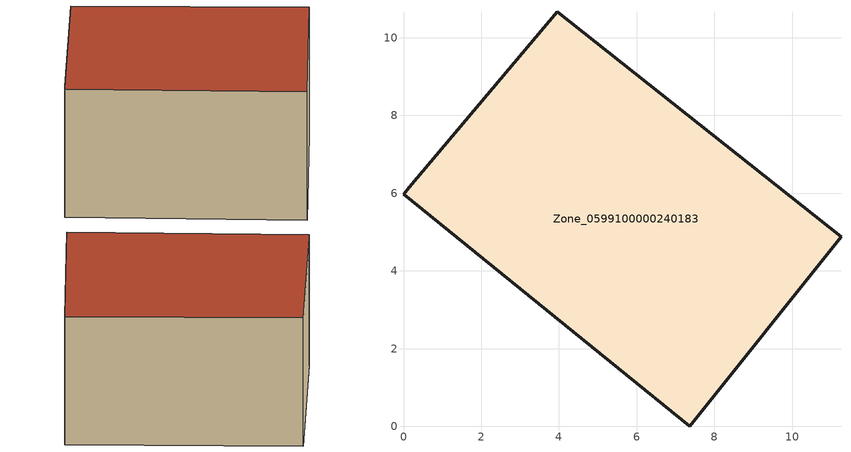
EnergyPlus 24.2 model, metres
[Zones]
Zone_0599100000240183
 floor ground (C_G): 3.96,10.67 11.26,4.87 7.37,0 0,5.97 0.15,6.15 z0.37
 wall outside (C_F): 7.37,0 11.26,4.87 3.96,10.67 0.15,6.15 0,5.97 7.37,0 z0.37:6.28
 roof outside (C_R): 11.26,4.87 3.96,10.67 0.15,6.15 0,5.97 7.37,0 z6.28
[BUILDING]
Pand.0599100000240183: North Axis=0; Terrain=City; Loads Convergence Tolerance Value=0.04; Temperature Convergence Tolerance Value=0.4; Solar Distribution=FullExterior; Maximum Number of Warmup Days=25; Minimum Number of Warmup Days=1
[Site:Location]
Rotterdam.The.Hague.AP_ZH_NLD Design_Conditions: Latitude=51.96; Longitude=4.45; Time Zone=1; Elevation=-4.5
[SITE:GROUNDTEMPERATURE:BUILDINGSURFACE]
18, 18, 18, 18, 18, 18, 18, 18, 18, 18, 18, 18
[MATERIAL] Thermal Absorptance=0.9; Solar Absorptance=0.7; Visible Absorptance=0.7
Name | Roughness | Thickness | Conductivity | Density | Specific Heat
G.TI.1946-1964 | MediumSmooth | 0.15 | 1 | 540 | 1210
F.TI.1946-1964 | Rough | 0.3 | 0.857143 | 1920 | 840
R.TI.1946-1964 | MediumRough | 0.2 | 0.277778 | 1500 | 1000
[CONSTRUCTION]
C_G: G.TI.1946-1964
C_F: F.TI.1946-1964
C_R: R.TI.1946-1964
[ZONE]
Zone_0599100000240183: Type=1; Multiplier=1; Ceiling Height=Autocalculate; Volume=Autocalculate; Floor Area=autocalculate; Part of Total Floor Area=Yes
[ZONEINFILTRATION:DESIGNFLOWRATE]
Infil_Zone_0599100000240183: Zone or ZoneList or Space or SpaceList=Zone_0599100000240183; Schedule=AlwaysOn; Design Flow Rate Calculation Method=Flow/Area; Flow Rate per Floor Area=0.003; Constant Term Coefficient=1; Temperature Term Coefficient=0; Velocity Term Coefficient=0; Velocity Squared Term Coefficient=0
[HVACTEMPLATE:ZONE:IDEALLOADSAIRSYSTEM]
Zone_0599100000240183: Maximum Heating Supply Air Temperature=50; Minimum Cooling Supply Air Temperature=13; Maximum Heating Supply Air Humidity Ratio=0.0156; Minimum Cooling Supply Air Humidity Ratio=0.0077; Heating Limit=NoLimit; Cooling Limit=NoLimit; Dehumidification Control Type=ConstantSensibleHeatRatio; Cooling Sensible Heat Ratio=0.7; Dehumidification Setpoint=60; Humidification Control Type=None; Humidification Setpoint=30; Outdoor Air Method=None; Outdoor Air Flow Rate per Person=0.00944; Outdoor Air Flow Rate per Zone Floor Area=0; Outdoor Air Flow Rate per Zone=0; Demand Controlled Ventilation Type=None; Outdoor Air Economizer Type=NoEconomizer; Heat Recovery Type=None; Sensible Heat Recovery Effectiveness=0.7; Latent Heat Recovery Effectiveness=0.65
[ZONECONTROL:THERMOSTAT]
ThermostatControl_Zone_0599100000240183: Zone or ZoneList=Zone_0599100000240183; Control Type Schedule=DualSetpointControlType; Control 1=Thermostat_Zone_0599100000240183; Temperature Difference Between Cutout And Setpoint=0
[THERMOSTATSETPOINT:DUALSETPOINT]
Thermostat_Zone_0599100000240183: Heating Setpoint Temperature Schedule=HeatingSetpoint_Zone_0599100000240183; Cooling Setpoint Temperature Schedule=CoolingSetpoint_Zone_0599100000240183
[SCHEDULE:COMPACT]
HeatingSetpoint_Zone_0599100000240183: Through: 12/31, For: AllDays, Until: 24:00, 21
CoolingSetpoint_Zone_0599100000240183: Through: 12/31, For: AllDays, Until: 24:00, 24
DualSetpointControlType: Through: 12/31, For: AllDays, Until: 24:00, 4
AlwaysOn: Through: 12/31, For: AllDays, Until: 24:00, 1
